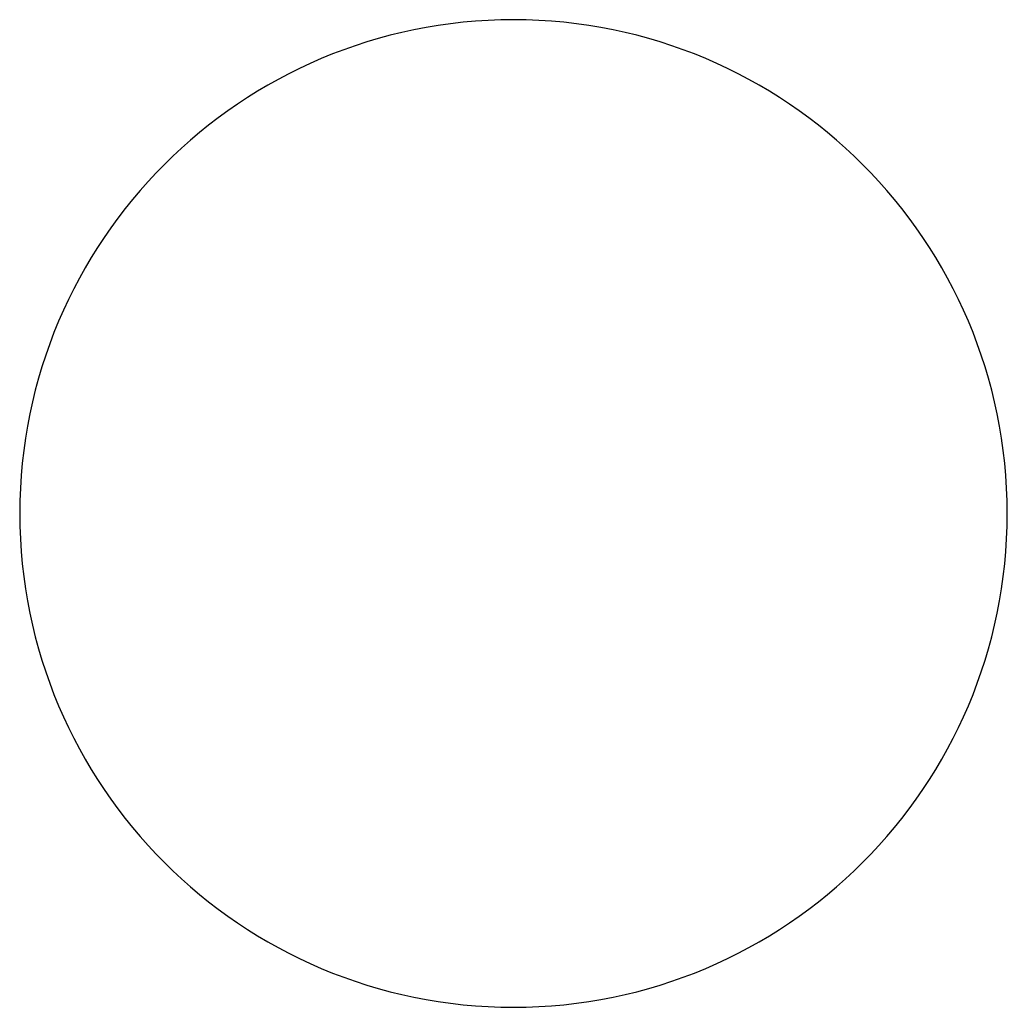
# Model space of a CAD drawing. Extents: x 200 to 1000, y 200 to 1000.
import ezdxf

# ---------------------------------------------------------------- set-up
doc = ezdxf.new("R2010")
doc.units = 0

msp = doc.modelspace()

# ---------------------------------------------------------------- linework, layer by layer
at = {"color": 0}
for start, end in [(0, 180), (180, 360)]:
    msp.add_arc((600, 600), 400, start, end, dxfattribs=at)

doc.saveas('drawing.dxf')
